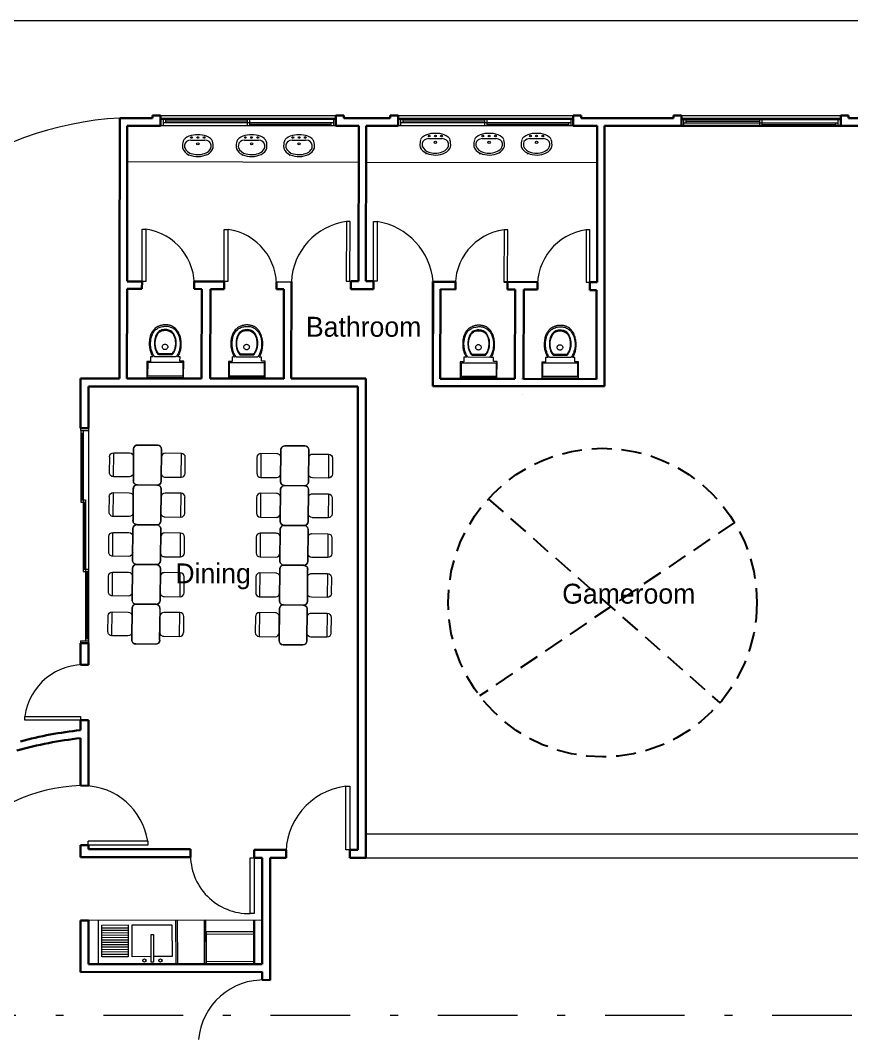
# Model space of a CAD drawing. Header units: inches. Extents: x 17.6 to 55, y 11.8 to 85.9.
# Drawn here: x 27.09 to 37.53, y 27.4 to 40.21 of the extents above; entities that cross this region are included whole.
import ezdxf

# ---------------------------------------------------------------- set-up
doc = ezdxf.new("R2010")
doc.units = ezdxf.units.IN
doc.header["$MEASUREMENT"] = 0
for name, pattern in [('ACAD_ISO12W100', [21, 12, -3, 0, -3, 0, -3]), ('HIDDEN', [0.375, 0.25, -0.125]), ('TRAZO_Y_PUNTO', [1, 0.5, -0.25, 0, -0.25])]:
    doc.linetypes.add(name, pattern=pattern)
doc.layers.add('01-Text 1 100 int', color=250, linetype='Continuous')
doc.layers.add('3', color=7, linetype='Continuous')
doc.layers.add('5', color=254, linetype='Continuous', lineweight=20)
doc.layers.add('WALL 1 100', color=250, linetype='Continuous', lineweight=30)
for name, color, linetype, lineweight, true_color in [('CUT 1 100', 7, 'ACAD_ISO12W100', 5, 0x2e2e2e), ('DOOR WINDOW 1 100', 7, 'Continuous', 15, 0x666666), ('FURNITURE F 1 100', 7, 'Continuous', 13, 0x93979a), ('HATCH F 1 100', 7, 'Continuous', 0, 0xc9c9c9)]:
    doc.layers.add(name, color=color, linetype=linetype, lineweight=lineweight, true_color=true_color)
doc.layers.add('TREE G 1 100', color=7, linetype='Continuous', lineweight=9, true_color=0xbed3d5, transparency=0.6)
doc.styles.add('SS Projects_100_notes_interior', font='bahnschrift.ttf', dxfattribs={"height": 0.25})

# ---------------------------------------------------------------- blocks, each defined once
blk = doc.blocks.new('MESA COMEDOR')
for p, q in [((0.099, 0.012), (-0.099, -0.012)), ((0.155, -0.032), (-0.143, -0.067)), ((-0.143, -0.067), (-0.12, -0.266)), ((0.178, -0.231), (0.155, -0.032)), ((-0.207, -0.377), (-0.178, -0.625)), ((0.234, -0.275), (-0.164, -0.321)), ((-0.064, -0.31), (0.134, -0.286)), ((0.318, -0.567), (0.289, -0.318)), ((-0.123, -0.669), (0.274, -0.622))]:
    blk.add_line(p, q)
for centre, start, end in [((0.105, -0.038), 6.6975, 96.6975), ((-0.093, -0.061), 96.6975, 186.6975), ((0.128, -0.237), 276.6975, 6.6975), ((-0.158, -0.371), 96.6975, 186.6975), ((-0.07, -0.26), 186.6975, 276.6975), ((0.239, -0.324), 6.6975, 96.6975), ((-0.129, -0.619), 186.6975, 276.6975), ((0.269, -0.573), 276.6975, 6.6975)]:
    blk.add_arc(centre, 0.05, start, end)
blk = doc.blocks.new('TARJA CON MESA DE APOYO')
at = {"layer": 'FURNITURE F 1 100'}
for p, q in [((-0.218, 1.944), (-0.616, 1.899)), ((-0.181, 1.344), (-0.248, 1.94)), ((-0.151, 1.347), (-0.218, 1.944)), ((-0.616, 1.899), (-0.549, 1.303)), ((-0.586, 1.902), (-0.519, 1.306)), ((-0.151, 1.347), (-0.698, 1.286)), ((-0.698, 1.283), (-0.547, -0.061)), ((-0.149, 1.328), (-0.696, 1.266)), ((-0.549, 1.303), (-0.151, 1.347)), ((0, 0), (-0.151, 1.347)), ((-0.112, 0.994), (-0.658, 0.932)), ((-0.109, 0.974), (-0.656, 0.912)), ((-0.594, 0.867), (-0.197, 0.912)), ((-0.197, 0.912), (-0.171, 0.681)), ((-0.538, 0.37), (-0.594, 0.867)), ((-0.167, 0.651), (-0.141, 0.415)), ((-0.141, 0.415), (-0.538, 0.37)), ((-0.533, 0.321), (-0.135, 0.365)), ((-0.496, -0.008), (-0.533, 0.321)), ((-0.493, 0.325), (-0.456, -0.003)), ((-0.463, 0.328), (-0.426, 0)), ((-0.433, 0.332), (-0.396, 0.003)), ((-0.403, 0.335), (-0.367, 0.007)), ((-0.374, 0.338), (-0.337, 0.01)), ((-0.344, 0.342), (-0.307, 0.013)), ((-0.314, 0.345), (-0.277, 0.017)), ((-0.284, 0.348), (-0.247, 0.02)), ((-0.254, 0.352), (-0.218, 0.023)), ((-0.225, 0.355), (-0.188, 0.027)), ((-0.195, 0.359), (-0.158, 0.03)), ((-0.165, 0.362), (-0.128, 0.034)), ((-0.135, 0.365), (-0.098, 0.037)), ((-0.547, -0.061), (0, 0)), ((-0.098, 0.037), (-0.496, -0.008))]:
    blk.add_line(p, q, dxfattribs=at)
blk.add_lwpolyline([(-0.448, 0.65), (-0.1, 0.689), (-0.097, 0.659), (-0.445, 0.62)], close=True, dxfattribs=at)
for centre in [(-0.132, 0.772), (-0.11, 0.572)]:
    blk.add_circle(centre, 0.02, dxfattribs=at)

msp = doc.modelspace()

# ---------------------------------------------------------------- linework, layer by layer
at = {"layer": '3', "linetype": 'HIDDEN'}
for p, q in [((32.97, 34.2), (35.88, 31.637)), ((36.063, 33.903), (32.862, 31.723))]:
    msp.add_line(p, q, dxfattribs=at)
msp.add_circle((34.406, 32.896), 1.939, dxfattribs=at)
at = {"layer": '5', "lineweight": 9}
for p, q in [((31.431, 29.988), (38.333, 29.988)), ((31.431, 29.688), (38.333, 29.688))]:
    msp.add_line(p, q, dxfattribs=at)
at = {"layer": 'CUT 1 100', "color": 18, "linetype": 'TRAZO_Y_PUNTO', "lineweight": 0, "ltscale": 2, "true_color": 0x000000}
msp.add_line((21.837, 27.712), (48.574, 27.712), dxfattribs=at)
at = {"layer": 'DOOR WINDOW 1 100'}
for p, q in [((28.855, 39.014), (31.055, 39.014)), ((28.855, 38.984), (31.055, 38.984)), ((31.055, 38.964), (28.855, 38.964)), ((28.885, 38.964), (28.885, 38.884)), ((28.915, 38.964), (28.915, 38.924)), ((29.94, 38.944), (28.915, 38.944)), ((29.94, 38.964), (29.94, 38.884)), ((29.97, 38.964), (29.97, 38.884)), ((31.025, 38.964), (31.025, 38.884)), ((31.837, 39.014), (34.037, 39.014)), ((31.837, 38.984), (34.037, 38.984)), ((34.037, 38.964), (31.837, 38.964)), ((31.867, 38.964), (31.867, 38.884)), ((31.897, 38.964), (31.897, 38.924)), ((32.922, 38.944), (31.897, 38.944)), ((32.922, 38.964), (32.922, 38.884)), ((32.952, 38.964), (32.952, 38.884)), ((34.007, 38.964), (34.007, 38.884)), ((35.397, 39.014), (37.397, 39.014)), ((35.397, 38.984), (37.397, 38.984)), ((35.397, 38.964), (37.397, 38.964)), ((35.427, 38.884), (35.427, 38.964)), ((35.457, 38.924), (35.457, 38.964)), ((35.457, 38.944), (36.382, 38.944)), ((36.382, 38.884), (36.382, 38.964)), ((36.412, 38.884), (36.412, 38.964)), ((37.367, 38.884), (37.367, 38.964)), ((31.055, 38.884), (28.855, 38.884)), ((31.025, 38.924), (28.885, 38.924)), ((30.995, 38.904), (29.97, 38.904)), ((30.995, 38.924), (30.995, 38.884)), ((34.037, 38.884), (31.837, 38.884)), ((34.007, 38.924), (31.867, 38.924)), ((33.977, 38.904), (32.952, 38.904)), ((33.977, 38.924), (33.977, 38.884)), ((37.397, 38.884), (35.397, 38.884)), ((35.427, 38.924), (37.367, 38.924)), ((36.412, 38.904), (37.337, 38.904)), ((37.337, 38.884), (37.337, 38.924)), ((27.848, 35.086), (27.948, 35.086)), ((27.848, 35.086), (27.848, 35.056)), ((27.848, 35.056), (27.948, 35.056)), ((27.853, 35.056), (27.853, 34.156)), ((27.853, 35.026), (27.883, 35.026)), ((27.868, 35.026), (27.868, 34.186)), ((27.883, 35.056), (27.883, 33.286)), ((27.948, 35.086), (27.948, 32.386)), ((27.853, 34.186), (27.913, 34.186)), ((27.853, 34.156), (27.913, 34.156)), ((27.898, 34.156), (27.898, 33.316)), ((27.913, 34.186), (27.913, 32.416)), ((27.883, 33.316), (27.943, 33.316)), ((27.943, 33.316), (27.943, 32.416)), ((27.883, 33.286), (27.943, 33.286)), ((27.928, 33.286), (27.928, 32.446)), ((27.848, 32.416), (27.948, 32.416)), ((27.848, 32.416), (27.848, 32.386)), ((27.913, 32.446), (27.943, 32.446)), ((27.848, 32.386), (27.948, 32.386)), ((28.693, 29.897), (27.946, 29.898)), ((27.946, 29.848), (27.946, 29.898)), ((28.693, 29.847), (27.946, 29.848)), ((28.693, 29.897), (28.693, 29.847))]:
    msp.add_line(p, q, dxfattribs=at)
at = {"layer": 'DOOR WINDOW 1 100', "lineweight": 9}
msp.add_line((31.055, 38.978), (31.055, 38.884), dxfattribs=at)
for points in [[(31.233, 36.933), (31.234, 37.683), (31.188, 37.683), (31.186, 36.933)], [(31.527, 36.932), (31.528, 37.682), (31.575, 37.682), (31.574, 36.932)], [(28.622, 36.931), (28.623, 37.587), (28.67, 37.587), (28.669, 36.931)], [(29.653, 36.929), (29.654, 37.585), (29.701, 37.585), (29.7, 36.929)], [(33.214, 36.924), (33.215, 37.58), (33.169, 37.58), (33.167, 36.924)], [(34.245, 36.922), (34.247, 37.578), (34.2, 37.578), (34.199, 36.922)], [(27.848, 31.416), (27.148, 31.416), (27.148, 31.466), (27.848, 31.466)], [(31.231, 29.788), (31.181, 29.788), (31.181, 30.588), (31.231, 30.588)]]:
    msp.add_lwpolyline(points, close=True, dxfattribs=at)
at = {"layer": 'DOOR WINDOW 1 100'}
msp.add_lwpolyline([(30.031, 29.688), (30.031, 28.988), (29.981, 28.988), (29.981, 29.688)], close=True, dxfattribs=at)
at = {"layer": 'DOOR WINDOW 1 100', "lineweight": 9}
for centre, radius, start, end in [((31.298, 36.888), 0.802, 97.9059, 177.2201), ((31.444, 36.857), 0.836, 4.7327, 80.9731), ((28.569, 36.884), 0.71, 356.1039, 81.8617), ((29.601, 36.882), 0.71, 356.1039, 81.8617), ((33.266, 36.877), 0.71, 97.9161, 183.6739), ((34.298, 36.875), 0.71, 97.9161, 183.6739), ((27.895, 31.362), 0.754, 85.9677, 172.0695), ((31.286, 29.738), 0.856, 97.042, 183.3468), ((30.146, 27.336), 0.818, 87.5582, 175.2406)]:
    msp.add_arc(centre, radius, start, end, dxfattribs=at)
at = {"layer": 'DOOR WINDOW 1 100'}
for centre, radius, start, end in [((27.882, 29.774), 0.82, 8.6488, 88.9146), ((29.966, 29.723), 0.736, 178.1079, 271.1602)]:
    msp.add_arc(centre, radius, start, end, dxfattribs=at)
at = {"layer": 'FURNITURE F 1 100', "lineweight": 9}
for p, q in [((29.234, 38.706), (29.41, 38.706)), ((29.91, 38.706), (30.085, 38.706)), ((30.506, 38.706), (30.681, 38.706)), ((32.218, 38.725), (32.393, 38.725)), ((32.894, 38.725), (33.069, 38.725)), ((33.49, 38.725), (33.665, 38.725)), ((31.342, 38.427), (28.436, 38.433)), ((29.198, 38.521), (29.208, 38.517)), ((29.202, 38.527), (29.211, 38.523)), ((29.874, 38.521), (29.883, 38.517)), ((29.878, 38.527), (29.887, 38.523)), ((30.47, 38.521), (30.479, 38.517)), ((30.473, 38.527), (30.483, 38.523)), ((34.33, 38.422), (31.436, 38.427)), ((32.182, 38.54), (32.191, 38.536)), ((32.186, 38.546), (32.195, 38.542)), ((32.858, 38.54), (32.867, 38.536)), ((32.861, 38.546), (32.871, 38.542)), ((33.454, 38.54), (33.463, 38.536)), ((33.457, 38.546), (33.466, 38.542)), ((30.131, 28.904), (27.948, 28.902))]:
    msp.add_line(p, q, dxfattribs=at)
for points in [[(28.682, 35.729), (29.144, 35.728), (29.145, 35.93), (29.098, 35.929), (29.099, 35.983), (29.07, 35.983), (29.075, 35.99), (29.08, 35.998), (29.085, 36.007), (29.09, 36.017), (29.094, 36.027), (29.098, 36.038), (29.101, 36.05), (29.104, 36.062), (29.107, 36.075), (29.109, 36.088), (29.111, 36.101), (29.112, 36.115), (29.113, 36.129), (29.114, 36.143), (29.113, 36.158), (29.112, 36.172), (29.111, 36.186), (29.109, 36.201), (29.107, 36.215), (29.103, 36.229), (29.099, 36.243), (29.095, 36.257), (29.089, 36.27), (29.083, 36.283), (29.076, 36.296), (29.069, 36.307), (29.06, 36.319), (29.051, 36.33), (29.041, 36.34), (29.03, 36.349), (29.018, 36.358), (29.005, 36.366), (29, 36.368), (28.995, 36.37), (28.99, 36.373), (28.984, 36.375), (28.979, 36.376), (28.973, 36.378), (28.968, 36.38), (28.962, 36.381), (28.957, 36.382), (28.951, 36.383), (28.946, 36.384), (28.94, 36.385), (28.935, 36.385), (28.929, 36.386), (28.924, 36.386), (28.919, 36.386), (28.907, 36.386), (28.9, 36.386), (28.894, 36.385), (28.888, 36.384), (28.882, 36.383), (28.875, 36.382), (28.869, 36.381), (28.863, 36.379), (28.857, 36.377), (28.851, 36.375), (28.845, 36.373), (28.839, 36.371), (28.833, 36.368), (28.827, 36.366), (28.821, 36.363), (28.809, 36.357), (28.798, 36.35), (28.788, 36.342), (28.778, 36.333), (28.769, 36.324), (28.76, 36.314), (28.753, 36.303), (28.746, 36.292), (28.74, 36.28), (28.734, 36.268), (28.729, 36.255), (28.725, 36.242), (28.721, 36.228), (28.718, 36.215), (28.716, 36.201), (28.714, 36.187), (28.713, 36.173), (28.712, 36.159), (28.712, 36.145), (28.713, 36.13), (28.714, 36.116), (28.716, 36.102), (28.718, 36.089), (28.721, 36.075), (28.724, 36.062), (28.728, 36.05), (28.732, 36.037), (28.737, 36.025), (28.742, 36.014), (28.748, 36.003), (28.755, 35.993), (28.761, 35.983), (28.729, 35.984), (28.729, 35.926), (28.683, 35.926), (28.682, 35.729)], [(29.706, 35.727), (30.168, 35.726), (30.169, 35.928), (30.123, 35.927), (30.123, 35.981), (30.094, 35.981), (30.1, 35.988), (30.105, 35.996), (30.11, 36.005), (30.114, 36.015), (30.118, 36.025), (30.122, 36.036), (30.125, 36.048), (30.128, 36.06), (30.131, 36.073), (30.133, 36.086), (30.135, 36.099), (30.136, 36.113), (30.137, 36.127), (30.138, 36.141), (30.138, 36.156), (30.137, 36.17), (30.135, 36.184), (30.133, 36.199), (30.131, 36.213), (30.127, 36.227), (30.124, 36.241), (30.119, 36.255), (30.113, 36.268), (30.107, 36.281), (30.101, 36.294), (30.093, 36.305), (30.084, 36.317), (30.075, 36.328), (30.065, 36.338), (30.054, 36.347), (30.042, 36.356), (30.03, 36.364), (30.024, 36.366), (30.019, 36.368), (30.014, 36.371), (30.008, 36.373), (30.003, 36.374), (29.998, 36.376), (29.992, 36.378), (29.986, 36.379), (29.981, 36.38), (29.975, 36.381), (29.97, 36.382), (29.964, 36.383), (29.959, 36.383), (29.953, 36.384), (29.949, 36.384), (29.931, 36.384), (29.924, 36.384), (29.918, 36.383), (29.912, 36.382), (29.906, 36.381), (29.899, 36.38), (29.894, 36.379), (29.887, 36.377), (29.881, 36.375), (29.875, 36.373), (29.869, 36.371), (29.863, 36.369), (29.857, 36.367), (29.851, 36.364), (29.845, 36.361), (29.833, 36.355), (29.822, 36.348), (29.812, 36.34), (29.802, 36.331), (29.793, 36.322), (29.785, 36.312), (29.777, 36.301), (29.77, 36.29), (29.764, 36.278), (29.758, 36.266), (29.753, 36.253), (29.749, 36.24), (29.746, 36.226), (29.743, 36.213), (29.74, 36.199), (29.738, 36.185), (29.737, 36.171), (29.737, 36.157), (29.737, 36.143), (29.737, 36.129), (29.738, 36.114), (29.74, 36.1), (29.742, 36.087), (29.745, 36.073), (29.748, 36.06), (29.752, 36.048), (29.756, 36.035), (29.761, 36.023), (29.767, 36.012), (29.772, 36.001), (29.779, 35.991), (29.785, 35.981), (29.753, 35.982), (29.753, 35.924), (29.707, 35.924), (29.706, 35.727)], [(32.619, 35.723), (33.08, 35.722), (33.081, 35.924), (33.035, 35.923), (33.035, 35.977), (33.007, 35.977), (33.012, 35.984), (33.017, 35.993), (33.022, 36.002), (33.026, 36.011), (33.03, 36.022), (33.034, 36.033), (33.038, 36.044), (33.041, 36.057), (33.044, 36.069), (33.046, 36.082), (33.048, 36.096), (33.049, 36.11), (33.05, 36.123), (33.05, 36.138), (33.05, 36.152), (33.049, 36.166), (33.047, 36.181), (33.045, 36.195), (33.043, 36.209), (33.04, 36.224), (33.036, 36.237), (33.031, 36.251), (33.026, 36.264), (33.02, 36.277), (33.013, 36.29), (33.005, 36.302), (32.997, 36.313), (32.987, 36.324), (32.977, 36.334), (32.966, 36.344), (32.955, 36.352), (32.942, 36.36), (32.936, 36.363), (32.931, 36.365), (32.926, 36.367), (32.921, 36.369), (32.915, 36.371), (32.91, 36.373), (32.904, 36.374), (32.899, 36.375), (32.893, 36.377), (32.887, 36.378), (32.882, 36.378), (32.876, 36.379), (32.871, 36.38), (32.866, 36.38), (32.861, 36.38), (32.843, 36.381), (32.837, 36.38), (32.83, 36.38), (32.824, 36.379), (32.818, 36.378), (32.812, 36.376), (32.806, 36.375), (32.799, 36.373), (32.793, 36.371), (32.787, 36.369), (32.781, 36.367), (32.775, 36.365), (32.769, 36.363), (32.763, 36.36), (32.758, 36.358), (32.746, 36.351), (32.734, 36.344), (32.724, 36.336), (32.714, 36.328), (32.705, 36.318), (32.697, 36.308), (32.689, 36.297), (32.682, 36.286), (32.676, 36.274), (32.67, 36.262), (32.665, 36.249), (32.661, 36.236), (32.658, 36.223), (32.655, 36.209), (32.652, 36.195), (32.65, 36.181), (32.649, 36.167), (32.649, 36.153), (32.649, 36.139), (32.649, 36.125), (32.65, 36.111), (32.652, 36.097), (32.654, 36.083), (32.657, 36.07), (32.66, 36.057), (32.664, 36.044), (32.669, 36.032), (32.673, 36.02), (32.679, 36.008), (32.684, 35.998), (32.691, 35.987), (32.697, 35.978), (32.665, 35.978), (32.665, 35.92), (32.619, 35.92), (32.619, 35.723)], [(33.643, 35.721), (34.105, 35.72), (34.105, 35.922), (34.059, 35.921), (34.059, 35.975), (34.031, 35.975), (34.036, 35.982), (34.041, 35.991), (34.046, 36), (34.051, 36.009), (34.054, 36.02), (34.058, 36.031), (34.062, 36.042), (34.065, 36.055), (34.068, 36.067), (34.07, 36.08), (34.072, 36.094), (34.073, 36.108), (34.074, 36.121), (34.074, 36.136), (34.074, 36.15), (34.073, 36.164), (34.072, 36.179), (34.07, 36.193), (34.067, 36.207), (34.064, 36.222), (34.06, 36.235), (34.055, 36.249), (34.05, 36.263), (34.044, 36.275), (34.037, 36.288), (34.029, 36.3), (34.021, 36.311), (34.012, 36.322), (34.001, 36.332), (33.991, 36.342), (33.979, 36.35), (33.966, 36.358), (33.961, 36.361), (33.956, 36.363), (33.95, 36.365), (33.945, 36.367), (33.939, 36.369), (33.934, 36.371), (33.928, 36.372), (33.923, 36.373), (33.917, 36.375), (33.912, 36.376), (33.906, 36.376), (33.901, 36.377), (33.895, 36.378), (33.89, 36.378), (33.885, 36.378), (33.88, 36.378), (33.867, 36.379), (33.861, 36.378), (33.855, 36.378), (33.848, 36.377), (33.842, 36.376), (33.836, 36.374), (33.83, 36.373), (33.824, 36.371), (33.817, 36.369), (33.811, 36.367), (33.805, 36.365), (33.799, 36.363), (33.794, 36.361), (33.788, 36.358), (33.782, 36.356), (33.77, 36.349), (33.759, 36.342), (33.748, 36.334), (33.738, 36.326), (33.729, 36.316), (33.721, 36.306), (33.713, 36.295), (33.706, 36.284), (33.7, 36.272), (33.694, 36.26), (33.69, 36.247), (33.686, 36.234), (33.682, 36.221), (33.679, 36.207), (33.676, 36.193), (33.675, 36.179), (33.674, 36.165), (33.673, 36.151), (33.673, 36.137), (33.673, 36.123), (33.674, 36.109), (33.676, 36.095), (33.678, 36.081), (33.681, 36.068), (33.685, 36.055), (33.688, 36.042), (33.693, 36.03), (33.698, 36.018), (33.703, 36.007), (33.708, 35.996), (33.715, 35.985), (33.722, 35.976), (33.69, 35.976), (33.69, 35.918), (33.643, 35.918), (33.643, 35.721)], [(29.049, 35.983), (28.781, 35.983), (28.774, 35.991), (28.768, 36), (28.762, 36.009), (28.757, 36.019), (28.752, 36.03), (28.747, 36.041), (28.743, 36.053), (28.74, 36.065), (28.737, 36.077), (28.734, 36.089), (28.732, 36.102), (28.73, 36.115), (28.729, 36.128), (28.729, 36.142), (28.729, 36.155), (28.729, 36.168), (28.73, 36.182), (28.732, 36.195), (28.734, 36.208), (28.736, 36.22), (28.739, 36.233), (28.743, 36.245), (28.747, 36.257), (28.752, 36.268), (28.757, 36.28), (28.764, 36.29), (28.77, 36.3), (28.778, 36.31), (28.786, 36.318), (28.794, 36.326), (28.804, 36.333), (28.814, 36.34), (28.825, 36.346), (28.838, 36.352), (28.851, 36.357), (28.863, 36.361), (28.877, 36.364), (28.89, 36.366), (28.903, 36.368), (28.917, 36.368), (28.93, 36.368), (28.943, 36.367), (28.956, 36.365), (28.969, 36.362), (28.981, 36.358), (28.993, 36.353), (29.004, 36.347), (29.014, 36.341), (29.024, 36.334), (29.033, 36.326), (29.041, 36.317), (29.049, 36.308), (29.056, 36.299), (29.063, 36.289), (29.069, 36.278), (29.075, 36.267), (29.08, 36.256), (29.084, 36.244), (29.088, 36.233), (29.091, 36.22), (29.094, 36.208), (29.097, 36.195), (29.098, 36.183), (29.1, 36.17), (29.1, 36.157), (29.1, 36.144), (29.1, 36.131), (29.099, 36.119), (29.097, 36.106), (29.096, 36.093), (29.093, 36.081), (29.09, 36.068), (29.087, 36.057), (29.083, 36.045), (29.079, 36.034), (29.074, 36.023), (29.068, 36.012), (29.063, 36.002), (29.056, 35.992), (29.049, 35.983)], [(29.014, 36.28), (29.006, 36.291), (28.996, 36.3), (28.984, 36.308), (28.972, 36.315), (28.959, 36.32), (28.945, 36.324), (28.931, 36.326), (28.916, 36.327), (28.901, 36.326), (28.886, 36.324), (28.872, 36.321), (28.859, 36.316), (28.845, 36.309), (28.834, 36.301), (28.823, 36.292), (28.813, 36.281), (28.809, 36.274), (28.804, 36.266), (28.8, 36.258), (28.796, 36.25), (28.792, 36.241), (28.789, 36.232), (28.787, 36.223), (28.784, 36.213), (28.782, 36.204), (28.781, 36.194), (28.78, 36.185), (28.779, 36.175), (28.778, 36.165), (28.778, 36.155), (28.778, 36.146), (28.779, 36.136), (28.78, 36.126), (28.781, 36.117), (28.782, 36.107), (28.784, 36.098), (28.786, 36.089), (28.788, 36.08), (28.791, 36.071), (28.794, 36.063), (28.797, 36.055), (28.8, 36.048), (28.808, 36.034), (28.813, 36.028), (28.817, 36.022), (28.822, 36.016), (28.827, 36.012), (29.001, 36.011), (29.005, 36.015), (29.008, 36.02), (29.012, 36.025), (29.016, 36.03), (29.02, 36.036), (29.023, 36.043), (29.027, 36.049), (29.03, 36.056), (29.033, 36.064), (29.036, 36.071), (29.039, 36.079), (29.041, 36.087), (29.044, 36.096), (29.046, 36.104), (29.047, 36.113), (29.049, 36.123), (29.05, 36.132), (29.051, 36.141), (29.051, 36.151), (29.051, 36.161), (29.051, 36.171), (29.05, 36.181), (29.049, 36.19), (29.047, 36.201), (29.045, 36.211), (29.042, 36.221), (29.039, 36.231), (29.035, 36.241), (29.031, 36.251), (29.026, 36.261), (29.02, 36.271), (29.014, 36.28)], [(28.836, 36.02), (28.832, 36.023), (28.828, 36.027), (28.824, 36.031), (28.82, 36.036), (28.817, 36.041), (28.813, 36.047), (28.81, 36.053), (28.806, 36.059), (28.803, 36.066), (28.801, 36.073), (28.798, 36.081), (28.796, 36.088), (28.794, 36.097), (28.792, 36.105), (28.79, 36.114), (28.789, 36.122), (28.788, 36.131), (28.787, 36.14), (28.787, 36.149), (28.787, 36.159), (28.787, 36.168), (28.788, 36.177), (28.789, 36.187), (28.791, 36.197), (28.793, 36.206), (28.796, 36.216), (28.799, 36.226), (28.802, 36.235), (28.806, 36.245), (28.81, 36.255), (28.815, 36.264), (28.821, 36.273), (28.828, 36.283), (28.837, 36.292), (28.847, 36.299), (28.858, 36.306), (28.871, 36.31), (28.883, 36.314), (28.897, 36.316), (28.91, 36.317), (28.924, 36.317), (28.937, 36.315), (28.951, 36.312), (28.964, 36.307), (28.976, 36.301), (28.988, 36.293), (28.998, 36.283), (29.008, 36.273), (29.011, 36.267), (29.015, 36.262), (29.018, 36.255), (29.021, 36.249), (29.024, 36.242), (29.027, 36.235), (29.03, 36.228), (29.032, 36.22), (29.034, 36.212), (29.036, 36.204), (29.037, 36.195), (29.038, 36.187), (29.039, 36.178), (29.04, 36.169), (29.041, 36.161), (29.041, 36.152), (29.04, 36.143), (29.04, 36.133), (29.039, 36.125), (29.038, 36.116), (29.036, 36.107), (29.034, 36.098), (29.032, 36.089), (29.029, 36.08), (29.026, 36.072), (29.023, 36.064), (29.019, 36.056), (29.015, 36.048), (29.01, 36.04), (29.005, 36.033), (29, 36.026), (28.994, 36.019), (28.836, 36.02)], [(30.074, 35.981), (29.805, 35.981), (29.798, 35.989), (29.792, 35.998), (29.786, 36.007), (29.781, 36.017), (29.776, 36.028), (29.772, 36.039), (29.768, 36.051), (29.764, 36.063), (29.761, 36.075), (29.759, 36.087), (29.756, 36.1), (29.755, 36.113), (29.754, 36.126), (29.753, 36.14), (29.753, 36.153), (29.753, 36.166), (29.754, 36.18), (29.756, 36.193), (29.758, 36.206), (29.76, 36.218), (29.763, 36.231), (29.767, 36.243), (29.771, 36.255), (29.776, 36.266), (29.782, 36.278), (29.788, 36.288), (29.794, 36.298), (29.802, 36.308), (29.81, 36.316), (29.819, 36.324), (29.828, 36.331), (29.838, 36.338), (29.85, 36.344), (29.862, 36.35), (29.875, 36.355), (29.888, 36.359), (29.901, 36.362), (29.914, 36.364), (29.927, 36.366), (29.941, 36.366), (29.954, 36.366), (29.968, 36.365), (29.98, 36.363), (29.993, 36.36), (30.005, 36.356), (30.017, 36.351), (30.028, 36.345), (30.038, 36.339), (30.048, 36.332), (30.057, 36.324), (30.065, 36.315), (30.073, 36.306), (30.08, 36.297), (30.087, 36.287), (30.093, 36.276), (30.099, 36.265), (30.104, 36.254), (30.108, 36.242), (30.112, 36.231), (30.116, 36.218), (30.119, 36.206), (30.121, 36.193), (30.122, 36.181), (30.124, 36.168), (30.124, 36.155), (30.124, 36.142), (30.124, 36.129), (30.123, 36.117), (30.122, 36.104), (30.12, 36.091), (30.118, 36.079), (30.115, 36.066), (30.111, 36.055), (30.107, 36.043), (30.103, 36.032), (30.098, 36.021), (30.092, 36.01), (30.087, 36), (30.081, 35.99), (30.074, 35.981)], [(30.038, 36.279), (30.03, 36.289), (30.02, 36.298), (30.008, 36.306), (29.996, 36.313), (29.983, 36.318), (29.969, 36.322), (29.955, 36.324), (29.94, 36.325), (29.925, 36.324), (29.911, 36.322), (29.896, 36.319), (29.883, 36.314), (29.87, 36.307), (29.858, 36.299), (29.847, 36.29), (29.838, 36.279), (29.833, 36.272), (29.828, 36.264), (29.824, 36.256), (29.82, 36.248), (29.816, 36.239), (29.813, 36.23), (29.811, 36.221), (29.808, 36.211), (29.807, 36.202), (29.805, 36.192), (29.804, 36.183), (29.803, 36.173), (29.802, 36.163), (29.802, 36.153), (29.802, 36.144), (29.803, 36.134), (29.804, 36.124), (29.805, 36.115), (29.806, 36.105), (29.808, 36.096), (29.81, 36.087), (29.813, 36.078), (29.815, 36.069), (29.818, 36.061), (29.821, 36.053), (29.825, 36.046), (29.829, 36.039), (29.833, 36.032), (29.837, 36.026), (29.841, 36.02), (29.846, 36.014), (29.851, 36.01), (30.025, 36.009), (30.029, 36.013), (30.033, 36.018), (30.036, 36.023), (30.04, 36.028), (30.044, 36.034), (30.047, 36.041), (30.051, 36.047), (30.054, 36.054), (30.057, 36.062), (30.06, 36.069), (30.063, 36.077), (30.066, 36.085), (30.068, 36.094), (30.07, 36.102), (30.072, 36.111), (30.073, 36.121), (30.074, 36.13), (30.075, 36.139), (30.075, 36.149), (30.075, 36.159), (30.075, 36.169), (30.074, 36.179), (30.073, 36.188), (30.071, 36.199), (30.069, 36.209), (30.066, 36.219), (30.063, 36.229), (30.059, 36.239), (30.055, 36.249), (30.05, 36.259), (30.045, 36.269), (30.038, 36.279)], [(29.86, 36.018), (29.856, 36.021), (29.852, 36.025), (29.848, 36.029), (29.844, 36.034), (29.841, 36.039), (29.837, 36.045), (29.834, 36.051), (29.831, 36.057), (29.828, 36.064), (29.825, 36.071), (29.822, 36.079), (29.82, 36.087), (29.818, 36.095), (29.816, 36.103), (29.814, 36.112), (29.813, 36.12), (29.812, 36.129), (29.811, 36.138), (29.811, 36.147), (29.811, 36.157), (29.811, 36.166), (29.812, 36.175), (29.813, 36.185), (29.815, 36.195), (29.817, 36.204), (29.82, 36.214), (29.823, 36.224), (29.826, 36.233), (29.83, 36.243), (29.835, 36.253), (29.84, 36.262), (29.845, 36.271), (29.852, 36.281), (29.861, 36.29), (29.871, 36.297), (29.882, 36.304), (29.895, 36.308), (29.907, 36.312), (29.921, 36.314), (29.934, 36.315), (29.948, 36.315), (29.962, 36.313), (29.975, 36.31), (29.988, 36.305), (30, 36.299), (30.012, 36.291), (30.022, 36.282), (30.032, 36.271), (30.035, 36.265), (30.039, 36.26), (30.043, 36.253), (30.045, 36.247), (30.048, 36.24), (30.051, 36.233), (30.054, 36.226), (30.056, 36.218), (30.058, 36.21), (30.06, 36.202), (30.061, 36.193), (30.062, 36.185), (30.063, 36.176), (30.064, 36.167), (30.065, 36.159), (30.065, 36.15), (30.064, 36.141), (30.064, 36.132), (30.063, 36.123), (30.062, 36.114), (30.06, 36.105), (30.058, 36.096), (30.056, 36.087), (30.053, 36.078), (30.05, 36.07), (30.047, 36.062), (30.043, 36.054), (30.039, 36.046), (30.035, 36.038), (30.03, 36.031), (30.024, 36.024), (30.018, 36.017), (29.86, 36.018)], [(32.986, 35.977), (32.717, 35.978), (32.71, 35.986), (32.704, 35.995), (32.698, 36.004), (32.693, 36.014), (32.688, 36.024), (32.684, 36.036), (32.68, 36.047), (32.676, 36.059), (32.673, 36.071), (32.671, 36.084), (32.668, 36.096), (32.667, 36.109), (32.666, 36.123), (32.665, 36.136), (32.665, 36.149), (32.665, 36.162), (32.666, 36.176), (32.668, 36.189), (32.67, 36.202), (32.672, 36.215), (32.676, 36.227), (32.679, 36.239), (32.683, 36.252), (32.688, 36.263), (32.694, 36.274), (32.7, 36.285), (32.707, 36.294), (32.714, 36.304), (32.722, 36.313), (32.731, 36.32), (32.74, 36.328), (32.75, 36.334), (32.762, 36.341), (32.774, 36.347), (32.787, 36.351), (32.8, 36.356), (32.813, 36.358), (32.826, 36.361), (32.84, 36.362), (32.853, 36.363), (32.867, 36.363), (32.88, 36.361), (32.893, 36.359), (32.905, 36.356), (32.917, 36.352), (32.929, 36.347), (32.94, 36.342), (32.951, 36.335), (32.96, 36.328), (32.969, 36.32), (32.978, 36.312), (32.985, 36.302), (32.993, 36.293), (32.999, 36.283), (33.005, 36.272), (33.011, 36.262), (33.016, 36.25), (33.021, 36.239), (33.024, 36.227), (33.028, 36.215), (33.031, 36.203), (33.033, 36.19), (33.035, 36.177), (33.036, 36.164), (33.037, 36.151), (33.036, 36.139), (33.036, 36.126), (33.035, 36.113), (33.034, 36.1), (33.032, 36.088), (33.03, 36.075), (33.027, 36.063), (33.023, 36.051), (33.019, 36.039), (33.015, 36.028), (33.01, 36.017), (33.005, 36.006), (32.999, 35.996), (32.993, 35.986), (32.986, 35.977)], [(32.95, 36.275), (32.942, 36.285), (32.932, 36.295), (32.92, 36.303), (32.908, 36.309), (32.895, 36.315), (32.881, 36.318), (32.867, 36.32), (32.852, 36.321), (32.837, 36.321), (32.823, 36.319), (32.808, 36.315), (32.795, 36.31), (32.782, 36.304), (32.77, 36.296), (32.759, 36.286), (32.75, 36.275), (32.745, 36.268), (32.74, 36.26), (32.736, 36.252), (32.732, 36.244), (32.729, 36.235), (32.726, 36.226), (32.723, 36.217), (32.721, 36.208), (32.719, 36.199), (32.717, 36.189), (32.716, 36.179), (32.715, 36.169), (32.715, 36.159), (32.714, 36.15), (32.715, 36.14), (32.715, 36.13), (32.716, 36.12), (32.717, 36.111), (32.718, 36.101), (32.72, 36.092), (32.722, 36.083), (32.725, 36.074), (32.727, 36.066), (32.73, 36.057), (32.734, 36.05), (32.737, 36.042), (32.741, 36.035), (32.745, 36.028), (32.749, 36.022), (32.754, 36.016), (32.758, 36.011), (32.763, 36.006), (32.937, 36.006), (32.941, 36.01), (32.945, 36.014), (32.949, 36.02), (32.952, 36.025), (32.956, 36.031), (32.96, 36.037), (32.963, 36.044), (32.966, 36.05), (32.969, 36.058), (32.972, 36.066), (32.975, 36.073), (32.978, 36.082), (32.98, 36.09), (32.982, 36.099), (32.984, 36.108), (32.985, 36.117), (32.986, 36.126), (32.987, 36.136), (32.987, 36.145), (32.987, 36.155), (32.987, 36.165), (32.986, 36.175), (32.985, 36.185), (32.984, 36.195), (32.981, 36.205), (32.978, 36.215), (32.975, 36.225), (32.971, 36.235), (32.967, 36.245), (32.962, 36.255), (32.957, 36.265), (32.95, 36.275)], [(32.772, 36.014), (32.768, 36.017), (32.764, 36.021), (32.76, 36.025), (32.757, 36.03), (32.753, 36.036), (32.749, 36.041), (32.746, 36.047), (32.743, 36.054), (32.74, 36.061), (32.737, 36.068), (32.734, 36.075), (32.732, 36.083), (32.728, 36.099), (32.726, 36.108), (32.725, 36.116), (32.724, 36.125), (32.723, 36.135), (32.723, 36.144), (32.723, 36.153), (32.724, 36.162), (32.725, 36.172), (32.726, 36.181), (32.727, 36.191), (32.73, 36.201), (32.732, 36.21), (32.735, 36.22), (32.738, 36.23), (32.742, 36.239), (32.747, 36.249), (32.752, 36.258), (32.757, 36.267), (32.765, 36.277), (32.774, 36.286), (32.783, 36.294), (32.795, 36.3), (32.807, 36.305), (32.819, 36.308), (32.833, 36.311), (32.846, 36.312), (32.86, 36.311), (32.874, 36.309), (32.887, 36.306), (32.9, 36.301), (32.913, 36.295), (32.924, 36.287), (32.935, 36.278), (32.944, 36.267), (32.947, 36.262), (32.951, 36.256), (32.955, 36.25), (32.958, 36.244), (32.961, 36.237), (32.964, 36.229), (32.966, 36.222), (32.968, 36.214), (32.97, 36.206), (32.972, 36.198), (32.973, 36.19), (32.975, 36.181), (32.976, 36.173), (32.976, 36.164), (32.977, 36.155), (32.977, 36.146), (32.977, 36.137), (32.976, 36.128), (32.975, 36.119), (32.974, 36.11), (32.972, 36.101), (32.971, 36.092), (32.968, 36.083), (32.966, 36.075), (32.963, 36.066), (32.959, 36.058), (32.956, 36.05), (32.951, 36.042), (32.947, 36.035), (32.942, 36.027), (32.936, 36.02), (32.93, 36.014), (32.772, 36.014)], [(34.01, 35.975), (33.741, 35.976), (33.734, 35.984), (33.728, 35.993), (33.723, 36.002), (33.717, 36.012), (33.712, 36.022), (33.708, 36.034), (33.704, 36.045), (33.7, 36.057), (33.697, 36.069), (33.695, 36.082), (33.693, 36.095), (33.691, 36.107), (33.69, 36.121), (33.689, 36.134), (33.689, 36.147), (33.689, 36.16), (33.69, 36.174), (33.692, 36.187), (33.694, 36.2), (33.696, 36.213), (33.7, 36.225), (33.703, 36.237), (33.708, 36.25), (33.713, 36.261), (33.718, 36.272), (33.724, 36.283), (33.731, 36.292), (33.738, 36.302), (33.746, 36.311), (33.755, 36.318), (33.764, 36.326), (33.774, 36.332), (33.786, 36.339), (33.798, 36.345), (33.811, 36.349), (33.824, 36.354), (33.837, 36.357), (33.851, 36.359), (33.864, 36.36), (33.877, 36.361), (33.891, 36.361), (33.904, 36.359), (33.917, 36.357), (33.929, 36.354), (33.941, 36.35), (33.953, 36.345), (33.964, 36.34), (33.975, 36.333), (33.984, 36.326), (33.993, 36.318), (34.002, 36.31), (34.01, 36.3), (34.017, 36.291), (34.023, 36.281), (34.03, 36.27), (34.035, 36.26), (34.04, 36.248), (34.045, 36.237), (34.049, 36.225), (34.052, 36.213), (34.055, 36.201), (34.057, 36.188), (34.059, 36.175), (34.06, 36.162), (34.061, 36.149), (34.061, 36.137), (34.06, 36.124), (34.06, 36.111), (34.058, 36.098), (34.056, 36.086), (34.054, 36.073), (34.051, 36.061), (34.047, 36.049), (34.044, 36.037), (34.039, 36.026), (34.034, 36.015), (34.029, 36.004), (34.023, 35.994), (34.017, 35.984), (34.01, 35.975)], [(33.975, 36.273), (33.966, 36.283), (33.956, 36.293), (33.945, 36.301), (33.932, 36.307), (33.919, 36.313), (33.905, 36.316), (33.891, 36.319), (33.876, 36.319), (33.861, 36.319), (33.847, 36.317), (33.833, 36.313), (33.819, 36.308), (33.806, 36.302), (33.794, 36.294), (33.784, 36.284), (33.774, 36.273), (33.769, 36.266), (33.764, 36.258), (33.76, 36.25), (33.756, 36.242), (33.753, 36.233), (33.75, 36.224), (33.747, 36.215), (33.745, 36.206), (33.743, 36.197), (33.741, 36.187), (33.74, 36.177), (33.739, 36.167), (33.739, 36.157), (33.738, 36.148), (33.739, 36.138), (33.739, 36.128), (33.74, 36.118), (33.741, 36.109), (33.743, 36.099), (33.744, 36.09), (33.747, 36.081), (33.749, 36.072), (33.751, 36.064), (33.754, 36.056), (33.758, 36.048), (33.761, 36.04), (33.765, 36.033), (33.769, 36.026), (33.773, 36.02), (33.778, 36.014), (33.783, 36.009), (33.788, 36.004), (33.961, 36.004), (33.965, 36.008), (33.969, 36.012), (33.973, 36.018), (33.976, 36.023), (33.98, 36.029), (33.984, 36.035), (33.987, 36.042), (33.991, 36.048), (33.994, 36.056), (33.997, 36.064), (33.999, 36.072), (34.002, 36.08), (34.004, 36.088), (34.006, 36.097), (34.008, 36.106), (34.01, 36.115), (34.011, 36.124), (34.011, 36.134), (34.012, 36.143), (34.012, 36.153), (34.011, 36.163), (34.011, 36.173), (34.009, 36.183), (34.008, 36.193), (34.005, 36.203), (34.002, 36.213), (34, 36.223), (33.996, 36.233), (33.991, 36.243), (33.986, 36.253), (33.981, 36.263), (33.975, 36.273)], [(33.796, 36.012), (33.793, 36.015), (33.788, 36.019), (33.785, 36.023), (33.781, 36.028), (33.777, 36.034), (33.773, 36.039), (33.77, 36.045), (33.767, 36.052), (33.764, 36.059), (33.761, 36.066), (33.758, 36.073), (33.756, 36.081), (33.754, 36.089), (33.752, 36.097), (33.751, 36.106), (33.749, 36.114), (33.748, 36.123), (33.748, 36.133), (33.747, 36.142), (33.747, 36.151), (33.748, 36.16), (33.749, 36.17), (33.75, 36.179), (33.751, 36.189), (33.754, 36.199), (33.756, 36.208), (33.759, 36.218), (33.763, 36.228), (33.767, 36.237), (33.771, 36.247), (33.776, 36.256), (33.781, 36.265), (33.789, 36.275), (33.798, 36.284), (33.808, 36.292), (33.819, 36.298), (33.831, 36.303), (33.844, 36.306), (33.857, 36.309), (33.871, 36.31), (33.884, 36.309), (33.898, 36.307), (33.911, 36.304), (33.924, 36.299), (33.937, 36.293), (33.948, 36.285), (33.959, 36.276), (33.968, 36.265), (33.972, 36.26), (33.975, 36.254), (33.979, 36.248), (33.982, 36.242), (33.985, 36.235), (33.988, 36.227), (33.99, 36.22), (33.992, 36.212), (33.994, 36.204), (33.996, 36.196), (33.997, 36.188), (33.999, 36.179), (34, 36.171), (34, 36.162), (34.001, 36.153), (34.001, 36.144), (34.001, 36.135), (34, 36.126), (33.999, 36.117), (33.998, 36.108), (33.997, 36.099), (33.995, 36.09), (33.992, 36.081), (33.99, 36.073), (33.987, 36.064), (33.983, 36.056), (33.98, 36.048), (33.975, 36.04), (33.971, 36.033), (33.966, 36.025), (33.961, 36.018), (33.955, 36.012), (33.796, 36.012)], [(28.911, 36.075), (28.904, 36.075), (28.897, 36.077), (28.891, 36.081), (28.886, 36.085), (28.882, 36.09), (28.879, 36.096), (28.877, 36.102), (28.876, 36.109), (28.877, 36.116), (28.879, 36.122), (28.882, 36.128), (28.886, 36.133), (28.891, 36.137), (28.897, 36.14), (28.904, 36.142), (28.911, 36.143), (28.917, 36.142), (28.924, 36.14), (28.93, 36.137), (28.935, 36.133), (28.939, 36.128), (28.943, 36.122), (28.945, 36.116), (28.946, 36.109), (28.945, 36.102), (28.943, 36.096), (28.939, 36.09), (28.935, 36.085), (28.93, 36.081), (28.924, 36.077), (28.917, 36.075), (28.911, 36.075)], [(29.935, 36.073), (29.928, 36.073), (29.921, 36.075), (29.915, 36.079), (29.91, 36.083), (29.906, 36.088), (29.903, 36.094), (29.901, 36.101), (29.9, 36.107), (29.901, 36.114), (29.903, 36.12), (29.906, 36.126), (29.91, 36.131), (29.915, 36.135), (29.921, 36.138), (29.928, 36.14), (29.935, 36.141), (29.941, 36.14), (29.948, 36.138), (29.954, 36.135), (29.959, 36.131), (29.964, 36.126), (29.967, 36.12), (29.969, 36.114), (29.97, 36.107), (29.969, 36.1), (29.967, 36.094), (29.963, 36.088), (29.959, 36.083), (29.954, 36.079), (29.948, 36.075), (29.941, 36.073), (29.935, 36.073)], [(32.847, 36.069), (32.84, 36.07), (32.833, 36.072), (32.827, 36.075), (32.823, 36.079), (32.818, 36.084), (32.815, 36.09), (32.813, 36.097), (32.812, 36.104), (32.813, 36.11), (32.815, 36.117), (32.818, 36.122), (32.823, 36.127), (32.828, 36.131), (32.834, 36.135), (32.84, 36.137), (32.847, 36.137), (32.854, 36.137), (32.86, 36.135), (32.866, 36.131), (32.871, 36.127), (32.876, 36.122), (32.879, 36.117), (32.881, 36.11), (32.882, 36.104), (32.881, 36.097), (32.879, 36.09), (32.876, 36.084), (32.871, 36.079), (32.866, 36.075), (32.86, 36.072), (32.853, 36.07), (32.847, 36.069)], [(33.871, 36.067), (33.864, 36.068), (33.858, 36.07), (33.852, 36.073), (33.847, 36.077), (33.842, 36.082), (33.839, 36.088), (33.837, 36.095), (33.837, 36.102), (33.837, 36.108), (33.839, 36.115), (33.842, 36.12), (33.847, 36.126), (33.852, 36.129), (33.858, 36.133), (33.864, 36.135), (33.871, 36.135), (33.878, 36.135), (33.884, 36.133), (33.89, 36.129), (33.896, 36.125), (33.9, 36.12), (33.903, 36.115), (33.905, 36.108), (33.906, 36.102), (33.905, 36.095), (33.903, 36.088), (33.9, 36.082), (33.895, 36.077), (33.89, 36.073), (33.884, 36.07), (33.878, 36.068), (33.871, 36.067)], [(29.133, 35.742), (28.696, 35.743), (28.697, 35.915), (29.133, 35.915), (29.133, 35.742)], [(30.157, 35.74), (29.721, 35.741), (29.721, 35.913), (30.157, 35.913), (30.157, 35.74)], [(33.069, 35.737), (32.633, 35.737), (32.633, 35.91), (33.069, 35.909), (33.069, 35.737)], [(34.093, 35.735), (33.657, 35.735), (33.657, 35.908), (34.093, 35.907), (34.093, 35.735)]]:
    msp.add_lwpolyline(points, dxfattribs=at)
msp.add_arc((27.9, 28.535), 2.061, 91.4509, 188.1518, dxfattribs=at)
for centre, major_axis, start_param, end_param in [((29.431, 38.63), (-0.303, 0), 6.035325, 6.337028), ((29.214, 38.677), (0.0783, 0), 2.287579, 2.893732), ((29.234, 38.64), (0.0783, 0), 1.570796, 3.082034), ((29.308, 38.586), (0.222, 0), 1.756454, 2.287579), ((29.322, 38.392), (0.451, 0), 1.448526, 1.693067), ((29.336, 38.586), (-0.222, 0), 3.995606, 4.526731), ((29.41, 38.64), (-0.0783, 0), 3.201152, 4.712389), ((29.431, 38.677), (0.0783, 0), 0.24786, 0.854013), ((29.213, 38.63), (-0.303, 0), 3.050996, 3.389453), ((30.107, 38.63), (-0.303, 0), 6.035325, 6.337028), ((29.889, 38.677), (0.0783, 0), 2.287579, 2.893732), ((29.91, 38.64), (0.0783, 0), 1.570796, 3.082034), ((29.984, 38.586), (0.222, 0), 1.756454, 2.287579), ((29.998, 38.392), (0.451, 0), 1.448526, 1.693067), ((30.012, 38.586), (-0.222, 0), 3.995606, 4.526731), ((30.085, 38.64), (-0.0783, 0), 3.201152, 4.712389), ((30.106, 38.677), (0.0783, 0), 0.24786, 0.854013), ((29.888, 38.63), (-0.303, 0), 3.050996, 3.389453), ((30.703, 38.63), (-0.303, 0), 6.035325, 6.337028), ((30.485, 38.677), (0.0783, 0), 2.287579, 2.893732), ((30.506, 38.64), (0.0783, 0), 1.570796, 3.082034), ((30.58, 38.586), (0.222, 0), 1.756454, 2.287579), ((30.594, 38.392), (0.451, 0), 1.448526, 1.693067), ((30.608, 38.586), (-0.222, 0), 3.995606, 4.526731), ((30.681, 38.64), (-0.0783, 0), 3.201152, 4.712389), ((30.702, 38.677), (0.0783, 0), 0.24786, 0.854013), ((30.484, 38.63), (-0.303, 0), 3.050996, 3.389453), ((32.415, 38.649), (-0.303, 0), 6.035325, 6.337028), ((32.197, 38.696), (0.0783, 0), 2.287579, 2.893732), ((32.218, 38.659), (0.0783, 0), 1.570796, 3.082034), ((32.292, 38.604), (0.222, 0), 1.756454, 2.287579), ((32.306, 38.411), (0.451, 0), 1.448526, 1.693067), ((32.32, 38.604), (-0.222, 0), 3.995606, 4.526731), ((32.393, 38.659), (-0.0783, 0), 3.201152, 4.712389), ((32.414, 38.696), (0.0783, 0), 0.24786, 0.854013), ((32.196, 38.649), (-0.303, 0), 3.050996, 3.389453), ((33.091, 38.649), (-0.303, 0), 6.035325, 6.337028), ((32.873, 38.696), (0.0783, 0), 2.287579, 2.893732), ((32.894, 38.659), (0.0783, 0), 1.570796, 3.082034), ((32.967, 38.604), (0.222, 0), 1.756454, 2.287579), ((32.981, 38.411), (0.451, 0), 1.448526, 1.693067), ((32.996, 38.604), (-0.222, 0), 3.995606, 4.526731), ((33.069, 38.659), (-0.0783, 0), 3.201152, 4.712389), ((33.09, 38.696), (0.0783, 0), 0.24786, 0.854013), ((32.872, 38.649), (-0.303, 0), 3.050996, 3.389453), ((33.687, 38.649), (-0.303, 0), 6.035325, 6.337028), ((33.469, 38.696), (0.0783, 0), 2.287579, 2.893732), ((33.49, 38.659), (0.0783, 0), 1.570796, 3.082034), ((33.563, 38.604), (0.222, 0), 1.756454, 2.287579), ((33.577, 38.411), (0.451, 0), 1.448526, 1.693067), ((33.591, 38.604), (-0.222, 0), 3.995606, 4.526731), ((33.665, 38.659), (-0.0783, 0), 3.201152, 4.712389), ((33.686, 38.696), (0.0783, 0), 0.24786, 0.854013), ((33.468, 38.649), (-0.303, 0), 3.050996, 3.389453), ((29.207, 38.62), (-0.0783, 0), 0.053843, 0.362683), ((29.291, 38.647), (0.168, 0), 3.504276, 4.158905), ((29.431, 38.63), (-0.276, 0), 6.223626, 6.363915), ((29.291, 38.647), (0.14, 0), 3.444446, 4.44547), ((29.354, 38.647), (0.14, 0), 5.265873, 5.855368), ((29.354, 38.647), (0.168, 0), 5.265873, 5.998939), ((29.41, 38.625), (-0.0783, 0), 2.713775, 3.110731), ((29.213, 38.63), (0.276, 0), 6.252323, 6.342744), ((29.883, 38.62), (-0.0783, 0), 0.053843, 0.362683), ((29.966, 38.647), (0.168, 0), 3.504276, 4.158905), ((30.107, 38.63), (-0.276, 0), 6.223626, 6.363915), ((29.966, 38.647), (0.14, 0), 3.444446, 4.44547), ((30.029, 38.647), (0.14, 0), 5.265873, 5.855368), ((30.029, 38.647), (0.168, 0), 5.265873, 5.998939), ((30.086, 38.625), (-0.0783, 0), 2.713775, 3.110731), ((29.888, 38.63), (0.276, 0), 6.252323, 6.342744), ((30.479, 38.62), (-0.0783, 0), 0.053843, 0.362683), ((30.562, 38.647), (0.168, 0), 3.504276, 4.158905), ((30.703, 38.63), (-0.276, 0), 6.223626, 6.363915), ((30.562, 38.647), (0.14, 0), 3.444446, 4.44547), ((30.625, 38.647), (0.14, 0), 5.265873, 5.855368), ((30.625, 38.647), (0.168, 0), 5.265873, 5.998939), ((30.681, 38.625), (-0.0783, 0), 2.713775, 3.110731), ((30.484, 38.63), (0.276, 0), 6.252323, 6.342744), ((32.191, 38.639), (-0.0783, 0), 0.053843, 0.362683), ((32.274, 38.666), (0.168, 0), 3.504276, 4.158905), ((32.415, 38.649), (-0.276, 0), 6.223626, 6.363915), ((32.274, 38.666), (0.14, 0), 3.444446, 4.44547), ((32.306, 38.725), (-0.216, 0), 1.247043, 2.083255), ((32.337, 38.666), (0.14, 0), 5.265873, 5.855368), ((32.337, 38.666), (0.168, 0), 5.265873, 5.998939), ((32.394, 38.644), (-0.0783, 0), 2.713775, 3.110731), ((32.196, 38.649), (0.276, 0), 6.252323, 6.342744), ((32.866, 38.639), (-0.0783, 0), 0.053843, 0.362683), ((32.95, 38.666), (0.168, 0), 3.504276, 4.158905), ((33.091, 38.649), (-0.276, 0), 6.223626, 6.363915), ((32.95, 38.666), (0.14, 0), 3.444446, 4.44547), ((32.982, 38.725), (-0.216, 0), 1.247043, 2.083255), ((33.013, 38.666), (0.14, 0), 5.265873, 5.855368), ((33.013, 38.666), (0.168, 0), 5.265873, 5.998939), ((33.069, 38.644), (-0.0783, 0), 2.713775, 3.110731), ((32.872, 38.649), (0.276, 0), 6.252323, 6.342744), ((33.462, 38.639), (-0.0783, 0), 0.053843, 0.362683), ((33.546, 38.666), (0.168, 0), 3.504276, 4.158905), ((33.687, 38.649), (-0.276, 0), 6.223626, 6.363915), ((33.546, 38.666), (0.14, 0), 3.444446, 4.44547), ((33.578, 38.725), (-0.216, 0), 1.247043, 2.083255), ((33.609, 38.666), (0.14, 0), 5.265873, 5.855368), ((33.609, 38.666), (0.168, 0), 5.265873, 5.998939), ((33.665, 38.644), (-0.0783, 0), 2.713775, 3.110731), ((33.468, 38.649), (0.276, 0), 6.252323, 6.342744), ((29.322, 38.706), (0.244, 0), 4.238966, 5.224848), ((29.322, 38.706), (-0.216, 0), 1.247043, 2.083255), ((29.998, 38.706), (0.244, 0), 4.238966, 5.224848), ((29.998, 38.706), (-0.216, 0), 1.247043, 2.083255), ((30.594, 38.706), (0.244, 0), 4.238966, 5.224848), ((30.594, 38.706), (-0.216, 0), 1.247043, 2.083255), ((32.306, 38.725), (0.244, 0), 4.238966, 5.224848), ((32.982, 38.725), (0.244, 0), 4.238966, 5.224848), ((33.578, 38.725), (0.244, 0), 4.238966, 5.224848)]:
    msp.add_ellipse(centre, major_axis=major_axis, ratio=0.843506, start_param=start_param, end_param=end_param, dxfattribs=at)
for centre, major_axis in [((29.244, 38.739), (0.0117, 0)), ((29.322, 38.739), (-0.0117, 0)), ((29.4, 38.739), (0.0117, 0)), ((29.919, 38.739), (0.0117, 0)), ((29.998, 38.739), (-0.0117, 0)), ((30.076, 38.739), (0.0117, 0)), ((30.515, 38.739), (0.0117, 0)), ((30.594, 38.739), (-0.0117, 0)), ((30.672, 38.739), (0.0117, 0)), ((32.227, 38.758), (0.0117, 0)), ((32.306, 38.679), (-0.0157, 0)), ((32.306, 38.758), (-0.0117, 0)), ((32.384, 38.758), (0.0117, 0)), ((32.903, 38.758), (0.0117, 0)), ((32.981, 38.679), (-0.0157, 0)), ((32.981, 38.758), (-0.0117, 0)), ((33.06, 38.758), (0.0117, 0)), ((33.499, 38.758), (0.0117, 0)), ((33.577, 38.679), (-0.0157, 0)), ((33.577, 38.758), (-0.0117, 0)), ((33.656, 38.758), (0.0117, 0)), ((29.322, 38.66), (-0.0157, 0)), ((29.998, 38.66), (-0.0157, 0)), ((30.594, 38.66), (-0.0157, 0))]:
    msp.add_ellipse(centre, major_axis=major_axis, ratio=0.843506, dxfattribs=at)
at = {"layer": 'HATCH F 1 100', "lineweight": 9}
for p, q in [((23.562, 40.211), (46.562, 40.211)), ((31.055, 38.884), (31.055, 38.984)), ((34.037, 38.884), (34.037, 38.984)), ((34.037, 38.884), (34.037, 38.984)), ((28.343, 38.891), (28.343, 38.891)), ((30.309, 36.927), (30.497, 36.927))]:
    msp.add_line(p, q, dxfattribs=at)
at = {"layer": 'TREE G 1 100'}
msp.add_arc((28.585, 34.752), 4.239, 93.2804, 224.3921, dxfattribs=at)
at = {"layer": 'WALL 1 100'}
for p, q in [((28.339, 36.936), (28.343, 38.984)), ((28.755, 38.984), (28.343, 38.984)), ((28.755, 39.014), (28.855, 39.014)), ((28.755, 39.014), (28.755, 38.984)), ((28.855, 39.014), (28.855, 38.884)), ((31.055, 39.014), (31.055, 38.884)), ((31.155, 39.014), (31.055, 39.014)), ((31.155, 39.014), (31.155, 38.984)), ((31.737, 38.984), (31.155, 38.984)), ((31.737, 39.014), (31.837, 39.014)), ((31.737, 39.014), (31.737, 38.984)), ((31.837, 39.014), (31.837, 38.884)), ((34.037, 39.014), (34.037, 38.884)), ((34.137, 39.014), (34.037, 39.014)), ((34.137, 39.014), (34.137, 38.984)), ((34.43, 38.984), (34.137, 38.984)), ((35.297, 38.984), (34.43, 38.984)), ((35.397, 39.014), (35.297, 39.014)), ((35.297, 38.984), (35.297, 39.014)), ((35.397, 38.884), (35.397, 39.014)), ((37.397, 38.884), (37.397, 39.014)), ((37.497, 39.014), (37.397, 39.014)), ((37.497, 38.984), (37.497, 39.014)), ((38.433, 38.984), (37.497, 38.984)), ((28.343, 38.884), (28.344, 38.884)), ((28.433, 36.936), (28.436, 38.884)), ((28.436, 38.884), (28.855, 38.884)), ((31.343, 38.884), (31.055, 38.884)), ((31.339, 36.932), (31.343, 38.884)), ((31.433, 36.932), (31.436, 38.884)), ((31.436, 38.884), (31.837, 38.884)), ((34.33, 38.884), (34.037, 38.884)), ((34.037, 38.884), (34.34, 38.884)), ((34.34, 36.922), (34.34, 38.884)), ((34.43, 35.707), (34.43, 38.884)), ((34.43, 38.884), (38.333, 38.884)), ((34.431, 37.8), (34.431, 35.613)), ((28.339, 36.936), (28.338, 35.711)), ((28.622, 36.931), (28.434, 36.931)), ((28.622, 36.931), (28.621, 36.837)), ((29.653, 36.929), (29.278, 36.929)), ((29.278, 36.929), (29.278, 36.836)), ((29.653, 36.929), (29.653, 36.835)), ((30.309, 36.927), (30.309, 36.834)), ((30.497, 36.927), (30.494, 35.711)), ((31.245, 36.834), (31.245, 36.933)), ((31.339, 36.932), (31.245, 36.933)), ((31.527, 36.932), (31.433, 36.932)), ((31.527, 36.833), (31.527, 36.932)), ((32.276, 36.931), (32.274, 35.705)), ((32.274, 35.613), (32.277, 36.926)), ((32.558, 36.925), (32.277, 36.926)), ((32.558, 36.925), (32.558, 36.831)), ((33.589, 36.923), (33.167, 36.924)), ((33.214, 36.924), (33.214, 36.83)), ((33.589, 36.923), (33.589, 36.829)), ((34.245, 36.922), (34.245, 36.822)), ((34.245, 36.922), (34.34, 36.922)), ((28.432, 35.712), (28.434, 36.837)), ((28.621, 36.837), (28.434, 36.837)), ((29.371, 36.835), (29.278, 36.836)), ((29.369, 35.71), (29.371, 36.835)), ((29.478, 35.71), (29.48, 36.835)), ((29.653, 36.835), (29.48, 36.835)), ((30.403, 36.833), (30.309, 36.834)), ((30.403, 36.833), (30.401, 35.708)), ((30.401, 35.708), (30.403, 36.833)), ((31.527, 36.833), (31.245, 36.834)), ((32.368, 35.707), (32.37, 36.832)), ((32.558, 36.831), (32.37, 36.832)), ((33.308, 36.83), (33.214, 36.83)), ((33.306, 35.705), (33.308, 36.83)), ((33.414, 35.705), (33.416, 36.83)), ((33.589, 36.829), (33.416, 36.83)), ((34.245, 36.822), (34.331, 36.822)), ((34.33, 35.707), (34.33, 36.822)), ((34.331, 36.822), (34.331, 35.703)), ((28.338, 35.711), (27.848, 35.711)), ((27.848, 35.711), (27.848, 35.086)), ((31.331, 35.611), (27.948, 35.611)), ((27.948, 35.086), (27.948, 35.611)), ((30.03, 35.611), (28.338, 35.611)), ((29.369, 35.71), (28.432, 35.712)), ((29.369, 35.711), (29.145, 35.711)), ((29.463, 35.71), (29.463, 35.709)), ((30.401, 35.711), (29.478, 35.711)), ((30.401, 35.708), (29.478, 35.71)), ((30.494, 35.611), (30.03, 35.611)), ((31.431, 35.711), (30.494, 35.711)), ((31.331, 35.611), (31.331, 29.788)), ((31.431, 35.711), (31.431, 29.688)), ((34.431, 35.613), (32.274, 35.613)), ((33.306, 35.705), (32.368, 35.707)), ((33.399, 35.705), (33.399, 35.704)), ((34.331, 35.703), (33.414, 35.705)), ((33.399, 35.515), (33.399, 35.516)), ((27.848, 35.086), (27.948, 35.086)), ((27.848, 32.386), (27.848, 32.115)), ((27.848, 32.386), (27.948, 32.386)), ((27.948, 32.115), (27.948, 32.386)), ((27.848, 32.115), (27.948, 32.115)), ((27.848, 31.291), (27.848, 31.416)), ((27.848, 31.416), (27.948, 31.416)), ((27.948, 30.593), (27.948, 31.416)), ((27.848, 30.595), (27.848, 31.191)), ((27.848, 30.595), (27.948, 30.593)), ((27.848, 29.698), (27.848, 29.848)), ((27.948, 29.848), (27.848, 29.848)), ((27.948, 29.798), (27.948, 29.848)), ((27.848, 29.798), (27.848, 29.798)), ((29.231, 29.797), (27.948, 29.798)), ((29.231, 29.698), (29.231, 29.797)), ((30.431, 29.788), (30.031, 29.788)), ((30.031, 29.688), (30.031, 29.788)), ((30.431, 29.788), (30.431, 29.688)), ((31.331, 29.788), (31.231, 29.788)), ((31.231, 29.788), (31.231, 29.688)), ((29.231, 29.698), (27.848, 29.698)), ((30.131, 29.688), (30.031, 29.688)), ((30.132, 28.354), (30.131, 29.688)), ((30.231, 29.688), (30.231, 28.153)), ((30.431, 29.688), (30.231, 29.688)), ((31.431, 29.688), (31.231, 29.688)), ((27.849, 28.251), (27.849, 28.902)), ((27.948, 28.902), (27.849, 28.902)), ((27.949, 28.351), (27.948, 28.902)), ((30.032, 28.354), (30.031, 28.904)), ((30.231, 28.554), (30.227, 28.554)), ((30.132, 28.354), (27.949, 28.352)), ((30.132, 28.254), (27.849, 28.251)), ((30.131, 28.154), (30.132, 28.254)), ((30.131, 28.154), (30.231, 28.153))]:
    msp.add_line(p, q, dxfattribs=at)
for centre, radius, start, end in [((28.333, 26.571), 4.745, 95.867, 105.1402), ((28.388, 26.28), 4.941, 96.2718, 105.7328)]:
    msp.add_arc(centre, radius, start, end, dxfattribs=at)

# ---------------------------------------------------------------- block references
at = {"layer": 'FURNITURE F 1 100', "lineweight": 9, "xscale": -1}
for p, rotation in [((28.214, 34.628), 96.15013093113177), ((31.014, 34.61), 276.1501309311317), ((28.21, 34.128), 96.15013093113177), ((31.01, 34.11), 276.1501309311317), ((28.205, 33.628), 96.15013093113177), ((31.005, 33.61), 276.1501309311317), ((31, 33.11), 276.1501309311317), ((28.2, 33.129), 96.15013093113177), ((30.995, 32.61), 276.1501309311317), ((28.195, 32.629), 96.15013093113177)]:
    msp.add_blockref('MESA COMEDOR', p, dxfattribs=dict(at, rotation=rotation))
at = {"layer": 'FURNITURE F 1 100', "lineweight": 9}
for name, p, rotation in [('MESA COMEDOR', (29.164, 34.619), 262.7552171412194), ('MESA COMEDOR', (30.064, 34.619), 82.75521714123231), ('MESA COMEDOR', (29.16, 34.119), 262.7552171412194), ('MESA COMEDOR', (30.06, 34.119), 82.75521714123231), ('MESA COMEDOR', (29.155, 33.619), 262.7552171412194), ('MESA COMEDOR', (30.055, 33.619), 82.75521714123231), ('MESA COMEDOR', (30.05, 33.119), 82.75521714123231), ('MESA COMEDOR', (29.15, 33.119), 262.7552171412194), ('MESA COMEDOR', (30.045, 32.619), 82.75521714123231), ('MESA COMEDOR', (29.145, 32.619), 262.7552171412194), ('TARJA CON MESA DE APOYO', (28.071, 28.35), 263.8498690688682)]:
    msp.add_blockref(name, p, dxfattribs=dict(at, rotation=rotation))

# ---------------------------------------------------------------- texts
at = {"layer": '01-Text 1 100 int', "char_height": 0.25, "attachment_point": 1, "style": 'SS Projects_100_notes_interior'}
for s, insert in [('Bathroom', (30.68, 36.486)), ('Dining', (29.04, 33.387)), ('Gameroom', (33.899, 33.132))]:
    msp.add_mtext_dynamic_manual_height_columns(s, width=372.45027, gutter_width=450, heights=[0.303], dxfattribs=dict(at, insert=insert))

doc.saveas('drawing.dxf')
